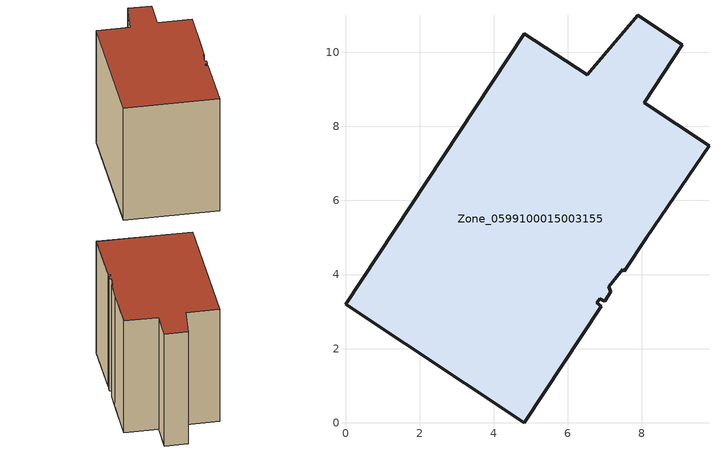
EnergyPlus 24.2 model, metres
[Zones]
Zone_0599100015003155
 floor ground (C_G): 6.86,3.34 6.78,3.24 6.91,3.15 4.83,0 0,3.19 4.83,10.49 6.53,9.39 7.89,11 9.09,10.2 8.06,8.64 9.81,7.48 8.14,5.01 7.53,4.09 7.48,4.15 7.11,3.67 7.16,3.54 6.99,3.28 z0.92
 wall outside (C_F): 8.06,8.64 9.09,10.2 7.89,11 6.53,9.39 4.83,10.49 0,3.19 4.83,0 6.91,3.15 6.78,3.24 6.86,3.34 6.99,3.28 7.16,3.54 7.11,3.67 7.48,4.15 7.53,4.09 8.14,5.01 9.81,7.48 8.06,8.64 z0.92:8.73
 roof outside (C_R): 6.99,3.28 7.16,3.54 7.11,3.67 7.48,4.15 7.53,4.09 8.14,5.01 9.81,7.48 8.06,8.64 9.09,10.2 7.89,11 6.53,9.39 4.83,10.49 0,3.19 4.83,0 6.91,3.15 6.78,3.24 6.86,3.34 z8.73
[BUILDING]
Pand.0599100015003155: North Axis=0; Terrain=City; Loads Convergence Tolerance Value=0.04; Temperature Convergence Tolerance Value=0.4; Solar Distribution=FullExterior; Maximum Number of Warmup Days=25; Minimum Number of Warmup Days=1
[Site:Location]
Rotterdam.The.Hague.AP_ZH_NLD Design_Conditions: Latitude=51.96; Longitude=4.45; Time Zone=1; Elevation=-4.5
[SITE:GROUNDTEMPERATURE:BUILDINGSURFACE]
18, 18, 18, 18, 18, 18, 18, 18, 18, 18, 18, 18
[MATERIAL] Thermal Absorptance=0.9; Solar Absorptance=0.7; Visible Absorptance=0.7
Name | Roughness | Thickness | Conductivity | Density | Specific Heat
G.TI.1965-1974 | MediumSmooth | 0.15 | 0.882353 | 540 | 1210
F.TI.1965-1974 | Rough | 0.3 | 0.697674 | 1920 | 840
R.TI.1965-1974 | MediumRough | 0.2 | 0.232558 | 1500 | 1000
[CONSTRUCTION]
C_G: G.TI.1965-1974
C_F: F.TI.1965-1974
C_R: R.TI.1965-1974
[ZONE]
Zone_0599100015003155: Type=1; Multiplier=1; Ceiling Height=Autocalculate; Volume=Autocalculate; Floor Area=autocalculate; Part of Total Floor Area=Yes
[ZONEINFILTRATION:DESIGNFLOWRATE]
Infil_Zone_0599100015003155: Zone or ZoneList or Space or SpaceList=Zone_0599100015003155; Schedule=AlwaysOn; Design Flow Rate Calculation Method=Flow/Area; Flow Rate per Floor Area=0.003; Constant Term Coefficient=1; Temperature Term Coefficient=0; Velocity Term Coefficient=0; Velocity Squared Term Coefficient=0
[HVACTEMPLATE:ZONE:IDEALLOADSAIRSYSTEM]
Zone_0599100015003155: Maximum Heating Supply Air Temperature=50; Minimum Cooling Supply Air Temperature=13; Maximum Heating Supply Air Humidity Ratio=0.0156; Minimum Cooling Supply Air Humidity Ratio=0.0077; Heating Limit=NoLimit; Cooling Limit=NoLimit; Dehumidification Control Type=ConstantSensibleHeatRatio; Cooling Sensible Heat Ratio=0.7; Dehumidification Setpoint=60; Humidification Control Type=None; Humidification Setpoint=30; Outdoor Air Method=None; Outdoor Air Flow Rate per Person=0.00944; Outdoor Air Flow Rate per Zone Floor Area=0; Outdoor Air Flow Rate per Zone=0; Demand Controlled Ventilation Type=None; Outdoor Air Economizer Type=NoEconomizer; Heat Recovery Type=None; Sensible Heat Recovery Effectiveness=0.7; Latent Heat Recovery Effectiveness=0.65
[ZONECONTROL:THERMOSTAT]
ThermostatControl_Zone_0599100015003155: Zone or ZoneList=Zone_0599100015003155; Control Type Schedule=DualSetpointControlType; Control 1=Thermostat_Zone_0599100015003155; Temperature Difference Between Cutout And Setpoint=0
[THERMOSTATSETPOINT:DUALSETPOINT]
Thermostat_Zone_0599100015003155: Heating Setpoint Temperature Schedule=HeatingSetpoint_Zone_0599100015003155; Cooling Setpoint Temperature Schedule=CoolingSetpoint_Zone_0599100015003155
[SCHEDULE:COMPACT]
HeatingSetpoint_Zone_0599100015003155: Through: 12/31, For: AllDays, Until: 24:00, 21
CoolingSetpoint_Zone_0599100015003155: Through: 12/31, For: AllDays, Until: 24:00, 24
DualSetpointControlType: Through: 12/31, For: AllDays, Until: 24:00, 4
AlwaysOn: Through: 12/31, For: AllDays, Until: 24:00, 1
